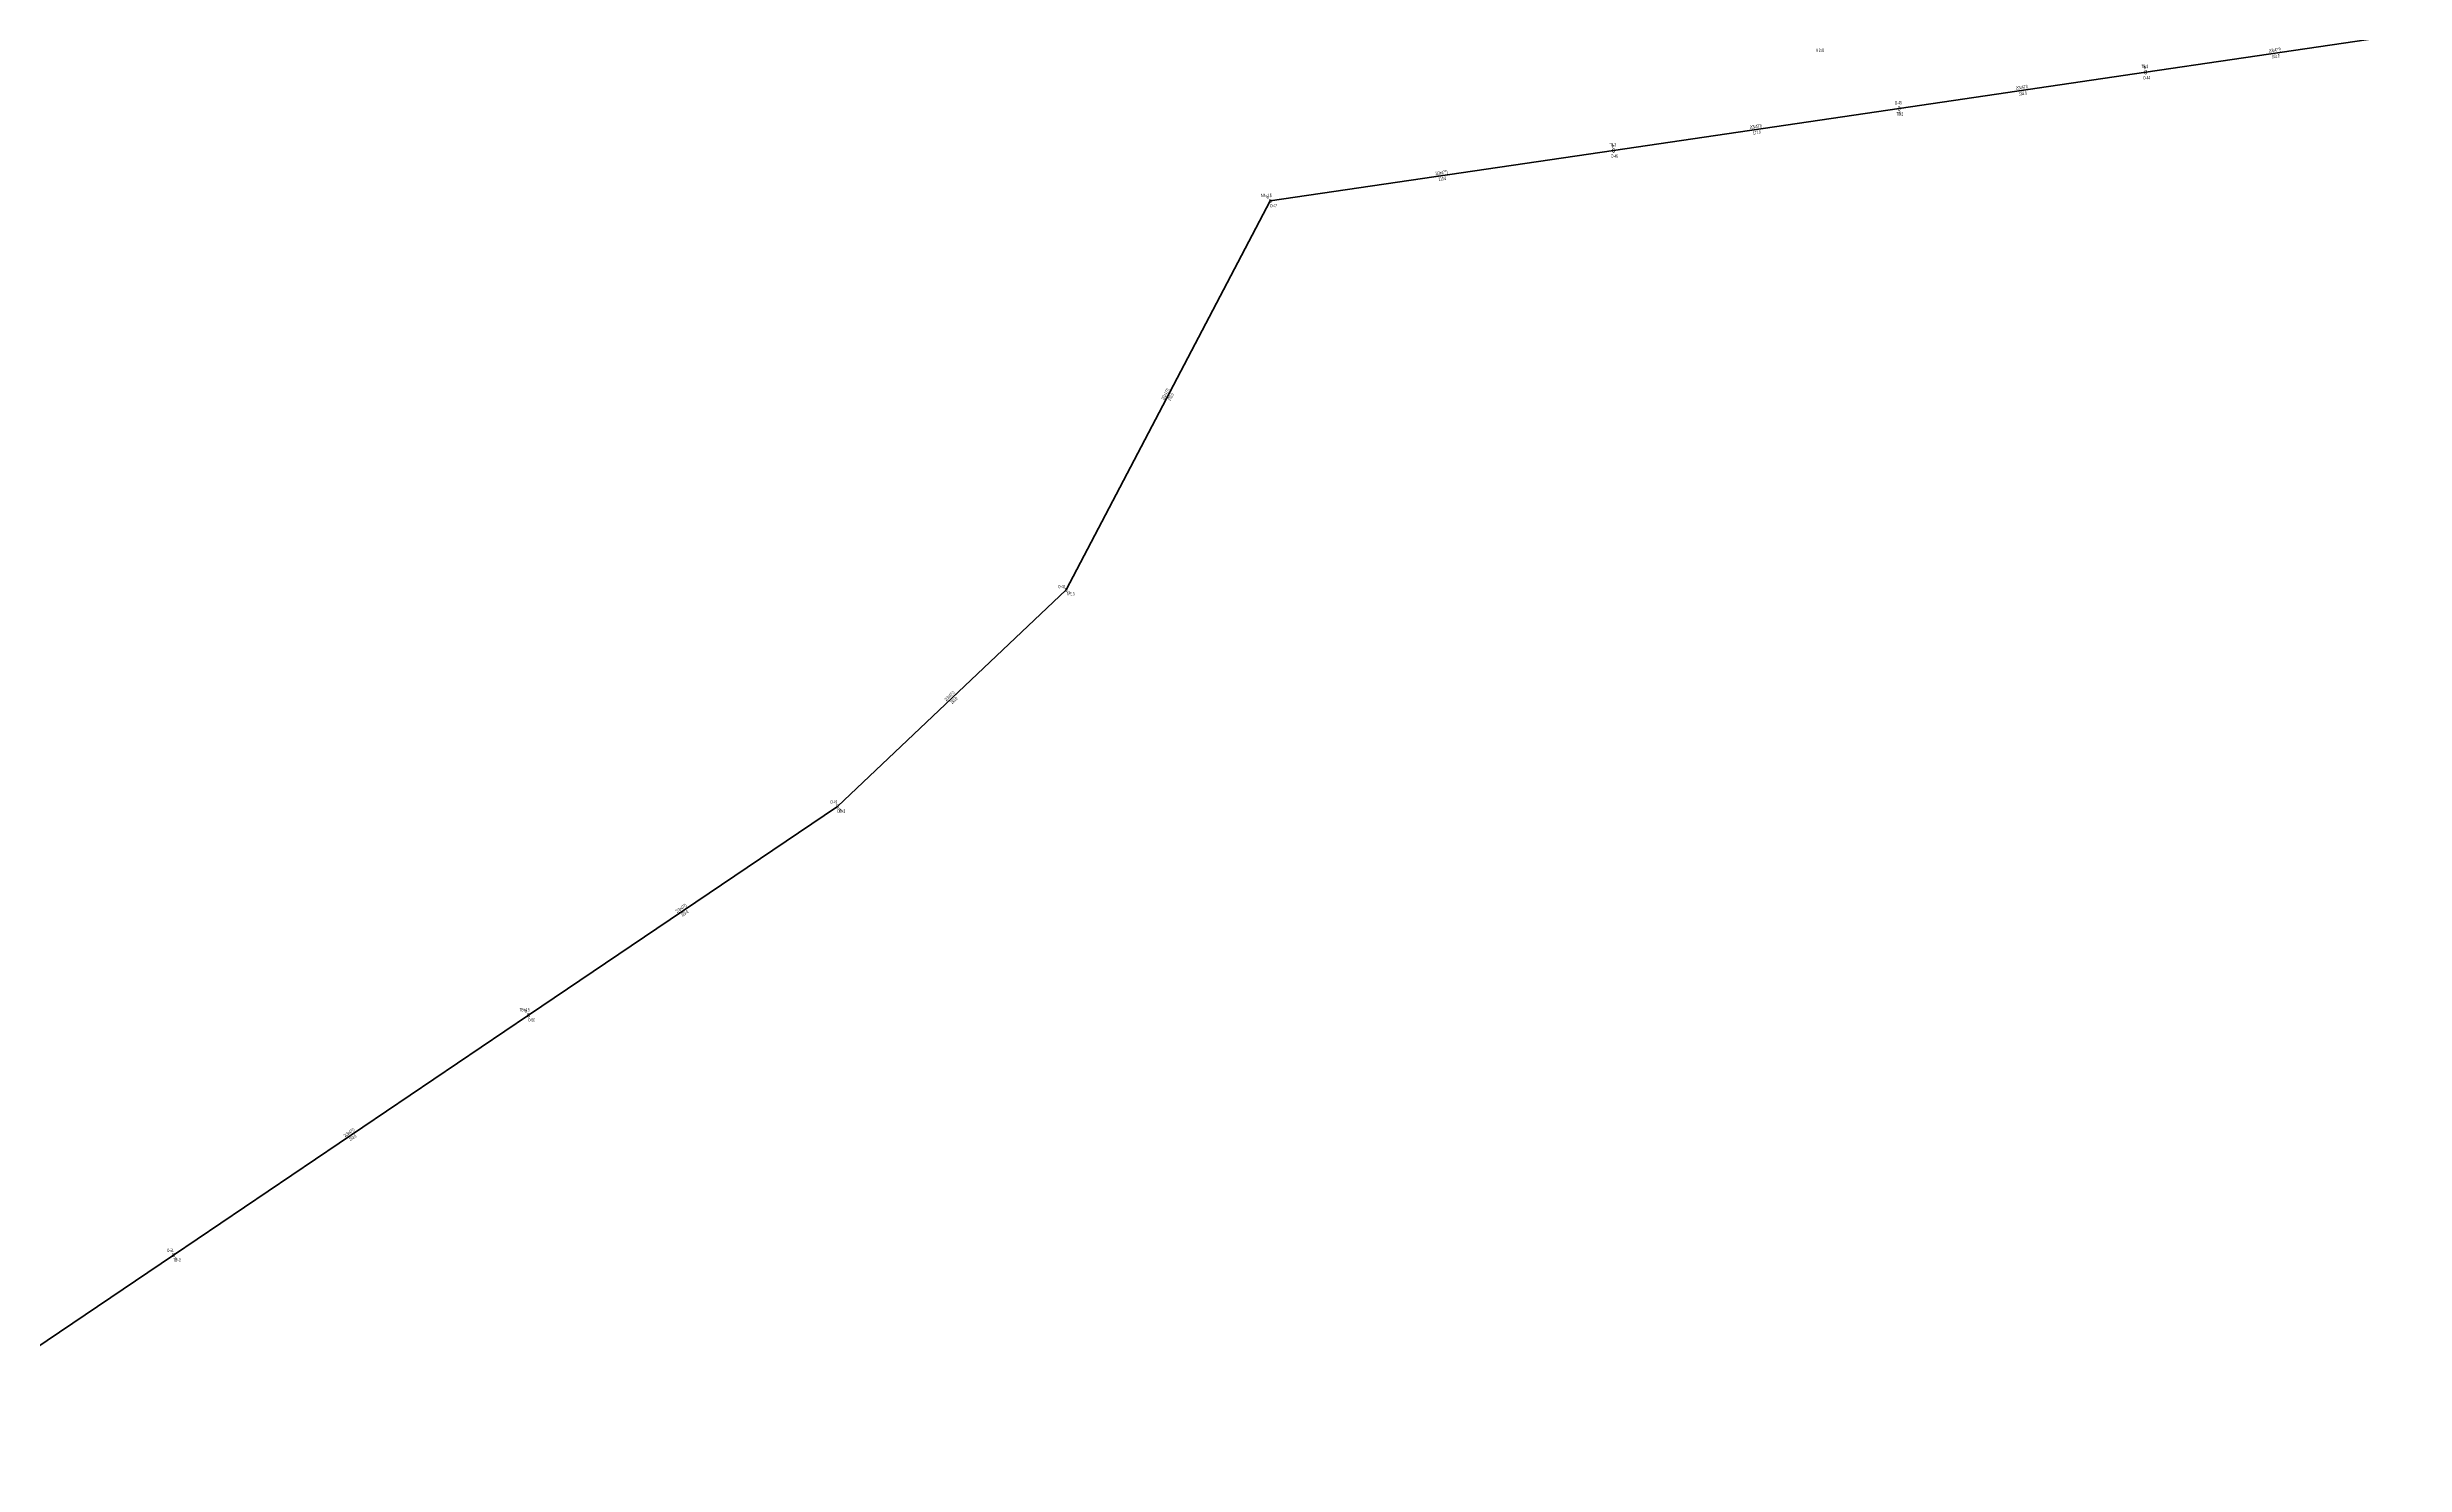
# Model space of a CAD drawing. Header units: millimetres. Extents: x 575398 to 593980, y 4181204 to 4193824.
# Drawn here: x 586352 to 587799, y 4184080 to 4184951 of the extents above; entities that cross this region are included whole.
import ezdxf
from ezdxf.enums import TextEntityAlignment as Align

# ---------------------------------------------------------------- set-up
doc = ezdxf.new("R2010")
doc.units = ezdxf.units.MM
for name, color, linetype, lineweight in [('DIREK_AG_MEVCUT', 120, 'Continuous', 25), ('DIREK_ENH_YENI', 6, 'Continuous', 25), ('HAT_ENH_HAVAI_YENI', 6, 'Continuous', 70)]:
    doc.layers.add(name, color=color, linetype=linetype, lineweight=lineweight)
doc.styles.add('Direk', font='B_CAD')
doc.styles.get("Standard").update_dxf_attribs({"font": 'Arial'})

msp = doc.modelspace()

# ---------------------------------------------------------------- linework, layer by layer
at = {"layer": 'HAT_ENH_HAVAI_YENI'}
for p, q in [((587799.151813, 4184958.872102), (587640.044978, 4184935.463165)), ((587488.609095, 4184913.170743), (587640.044978, 4184935.463165)), ((587313.317428, 4184887.376671), (587488.609095, 4184913.170743)), ((587102.468689, 4184856.375613), (587313.317428, 4184887.376671)), ((586977.111, 4184617.487), (587102.468689, 4184856.375613)), ((586836.730921, 4184484.618158), (586977.111, 4184617.487)), ((586646.96118, 4184356.386552), (586836.730921, 4184484.618158)), ((586429.097, 4184209.111285), (586646.96118, 4184356.386552)), ((586238.46745, 4184080.262161), (586429.097, 4184209.111285))]:
    msp.add_line(p, q, dxfattribs=at)

# ---------------------------------------------------------------- texts
at = {"layer": 'DIREK_AG_MEVCUT', "width": 0.53}
msp.add_text('9,3 /8', height=2.05, dxfattribs=at).set_placement((587440.08, 4184948.87), align=Align.MIDDLE_CENTER)
at = {"layer": 'DIREK_ENH_YENI', "width": 0.53}
for s, p in [('TB-3', (587639.532266, 4184938.953965)), ('O-44', (587640.553585, 4184932.000316)), ('O-45', (587488.099995, 4184916.633519)), ('TB-3', (587489.122308, 4184909.679989)), ('TB-3', (587312.803021, 4184890.867315)), ('O-46', (587313.827703, 4184883.914068)), ('NB+1.5', (587100.086068, 4184859.733225)), ('O-47', (587104.49419, 4184853.521258)), ('O-48', (586974.320869, 4184619.600094)), ('N-1.5', (586980.13606, 4184615.195984)), ('O-49', (586834.54077, 4184487.34822)), ('DB+3', (586839.088869, 4184481.678934)), ('TB+4.5', (586644.680987, 4184359.760495)), ('O-50', (586648.920977, 4184353.486691)), ('O-51', (586427.136873, 4184212.010923)), ('TB+3', (586431.177834, 4184206.033085))]:
    msp.add_text(s, height=2.05, dxfattribs=at).set_placement(p, align=Align.MIDDLE_CENTER)
at = {"layer": 'DIREK_ENH_YENI', "color": 32, "style": 'Direk'}
for rotation, p in [(188.355593, (587639.638093, 4184938.233443)), (368.363751, (587489.016375, 4184910.400522)), (188.383194, (587312.909208, 4184890.146753)), (215.360183, (587100.848288, 4184858.659098)), (412.86169, (586979.343105, 4184615.796525)), (398.7378, (586838.483041, 4184482.434108)), (214.051783, (586645.393343, 4184358.706441)), (394.058321, (586430.665103, 4184206.791575))]:
    msp.add_text('4', height=2, rotation=rotation, dxfattribs=at).set_placement(p, align=Align.MIDDLE_CENTER)
at = {"layer": 'DIREK_ENH_YENI', "style": 'Direk'}
for p in [(587640.044978, 4184935.463165), (587488.609095, 4184913.170743), (587313.317428, 4184887.376671), (587102.468689, 4184856.375613), (586977.111, 4184617.487), (586836.730921, 4184484.618158), (586646.96118, 4184356.386552), (586429.097, 4184209.111285)]:
    msp.add_text('8', height=2.5, dxfattribs=at).set_placement(p, align=Align.MIDDLE_CENTER)
at = {"layer": 'HAT_ENH_HAVAI_YENI', "lineweight": 30, "width": 0.53}
for rotation, p in [(368.369719, (587719.474669, 4184948.00858, 293820.022489)), (8.374196, (587564.203245, 4184925.157891, 293820.022489)), (8.370969, (587400.839517, 4184901.114651, 293744.304547)), (8.364261, (587207.769412, 4184872.717101, 293656.658714)), (62.31159, (587039.03718, 4184737.32627, 293551.234344)), (43.425414, (586906.336662, 4184551.669908, 293488.5555)), (34.047763, (586741.370149, 4184421.20664, 293418.36546)), (34.058528, (586537.553057, 4184283.453115, 293323.48059))]:
    msp.add_text('2(3x477)', height=2.05, rotation=rotation, dxfattribs=at).set_placement(p, align=Align.CENTER)
for s, rotation, p in [('161.0', 368.369719, (587719.722122, 4184946.326686, 293820.022489)), ('153.0', 8.374196, (587564.450828, 4184923.476017, 293820.022489)), ('177.0', 8.370969, (587401.087006, 4184899.432763, 293744.304547)), ('213.0', 8.364261, (587208.016704, 4184871.035183, 293656.658714)), ('270.0', 62.31159, (587040.542509, 4184736.536343, 293551.234344)), ('193.0', 43.425414, (586907.505259, 4184550.43525, 293488.5555)), ('229.0', 34.047763, (586742.321952, 4184419.79807, 293418.36546)), ('263.0', 34.058528, (586538.505124, 4184282.044722, 293323.48059))]:
    msp.add_text(s, height=2.05, rotation=rotation, dxfattribs=at).set_placement(p, align=Align.TOP_CENTER)

doc.saveas('drawing.dxf')
